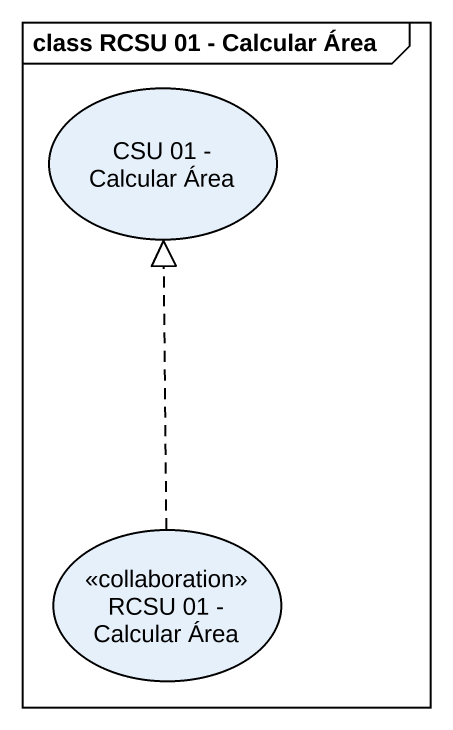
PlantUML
@startuml
mainframe class RCSU 01 - Calcular Área
usecase "CSU 01 - Calcular Área" as CSU_01_Calcular_Área
usecase "RCSU 01 - Calcular Área" as RCSU_01_Calcular_Área <<collaboration>>
RCSU_01_Calcular_Área .up.|> CSU_01_Calcular_Área
@enduml
